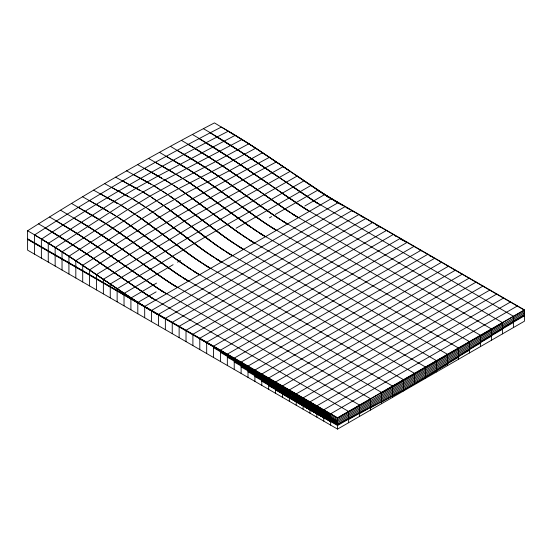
<?xml version="1.0" encoding="UTF-8"?>
<svg xmlns="http://www.w3.org/2000/svg" width="552" height="552" viewBox="0 0 552 552"><rect width="100%" height="100%" fill="white"/><g stroke="black" fill="none" stroke-linecap="round" stroke-linejoin="round"><path stroke-width="0.83" d="M392.506 396.219C438.019 371.786 479.764 341.17 524.4 315.261M48.265 262.076L48.265 243.384L114.209 201.397L136.192 188.191L158.176 175.957L235.111 135.378L255.776 148.164L331.545 198.989M41.372 258.101L41.372 239.202C101.347 199.286 164.158 164.089 228.224 131.238L248.89 143.768L290.214 171.334L191.296 226.541L103.369 279.257L103.369 293.892M34.486 254.127L34.486 235C94.909 195.877 157.251 159.859 221.338 127.077C262.504 150.275 299.626 179.786 340.149 203.964M317.524 190.447L524.4 309.886L524.4 321.223L337.548 429.097L27.6 250.153L27.6 230.777C88.292 192.144 150.558 156.002 214.452 122.903L235.111 135.378M96.476 289.917L96.476 274.558L184.409 221.152L283.328 166.6M332.732 199.52L317.766 190.157L297.107 176.081L198.182 231.881L110.255 283.983L110.255 297.866M173.121 264.705L124.027 293.402L124.027 305.822M177.516 262.152L180.449 260.447M156.561 283.1L130.914 298.025L130.914 309.796M156.126 291.863L137.807 302.441L137.807 313.777M304.87 205.986L324.652 194.566M331.545 198.541L144.693 306.415L144.693 317.752M338.431 202.515L151.579 310.397L151.579 321.726M345.317 206.496L158.465 314.371L158.465 325.708M352.204 210.471L165.358 318.345L165.358 329.682M359.097 214.445L172.245 322.327L172.245 333.656M365.983 218.426L179.131 326.301L179.131 337.638M372.869 222.401L186.017 330.275L186.017 341.612M379.755 226.375L192.903 334.257L192.903 345.587M386.642 230.35L199.796 338.231L199.796 349.568M393.535 234.331L206.683 342.205L206.683 353.542M400.421 238.305L213.569 346.187L213.569 357.517M407.307 242.28L220.455 350.161L220.455 361.491M414.193 246.261L227.348 354.136L227.348 365.472M421.086 250.235L234.234 358.11L234.234 369.447M427.972 254.21L241.12 362.091L241.12 373.421M434.859 258.191L248.007 366.066L248.007 377.402M441.745 262.165L254.9 370.04L254.9 381.377M448.638 266.14L261.786 374.021L261.786 385.351M455.524 270.121L268.672 377.996L268.672 389.332M462.41 274.096L275.558 381.97L275.558 393.307M469.297 278.07L282.445 385.952L282.445 397.281M476.183 282.051L289.338 389.926L289.338 401.263M483.076 286.026L296.224 393.9L296.224 405.237M489.962 290L303.11 397.882L303.11 409.211M496.848 293.981L309.996 401.856L309.996 413.193M503.734 297.956L316.889 405.83L316.889 417.167M510.628 301.93L323.776 409.812L323.776 421.142M517.514 305.911L330.662 413.786L330.662 425.123M27.6 238.816L337.548 417.76L524.4 309.886M524.4 310.176L337.548 418.05L27.6 239.099M348.54 411.992L337.548 418.34L27.6 239.389M381.515 392.955L458.45 348.533M480.433 335.844L502.417 323.148M447.465 355.039L458.45 348.698M469.441 342.309L480.433 335.968M348.54 412.42L359.531 406.072M491.425 329.937L502.417 323.589M381.515 393.5L392.506 387.159M436.473 361.988L447.465 355.64M359.531 406.534L370.523 400.186M458.45 349.375L469.441 343.033M392.506 387.607L403.498 381.259M480.433 336.817L491.425 330.469M425.482 368.695L436.473 362.353M513.408 317.876L524.4 311.528M403.498 381.466L425.482 368.777M348.54 413.427L337.548 419.775L316.889 407.845M370.523 400.669L381.515 394.321M502.417 324.576L513.408 318.228M469.441 343.744L480.433 337.396M447.465 356.475L458.45 350.127M348.54 413.855L359.531 407.507M491.425 331.373L502.417 325.024M381.515 394.935L392.506 388.594M436.473 363.423L447.465 357.075M359.531 407.969L370.523 401.621M458.45 350.81L469.441 344.469M392.506 389.043L403.498 382.695M480.433 338.252L491.425 331.904M425.482 370.13L436.473 363.789M513.408 319.311L524.4 312.963M403.498 382.902L425.482 370.213M348.54 414.862L337.548 421.211L316.889 409.28M370.523 402.104L381.515 395.756M502.417 326.011L513.408 319.663M447.465 357.91L458.45 351.562M469.441 345.179L480.433 338.831M348.54 415.29L359.531 408.942M381.515 396.37L392.506 390.022M491.425 332.808L502.417 326.46M436.473 364.858L447.465 358.51M359.531 409.398L370.523 403.057M458.45 352.245L469.441 345.904M392.506 390.478L403.498 384.13M480.433 339.68L491.425 333.339M513.408 320.746L524.4 314.398M403.498 384.337L436.473 365.224M348.54 416.298L337.548 422.646L316.889 410.716M370.523 403.54L381.515 397.192M502.417 327.446L513.408 321.098M447.465 359.345L458.45 352.997M469.441 346.615L480.433 340.267M348.54 416.726L359.531 410.377M491.425 334.243L502.417 327.895M381.515 397.806L392.506 391.458M436.473 366.293L447.465 359.945M458.45 353.68L469.441 347.339M359.531 410.833L370.523 404.492M480.433 341.115L491.425 334.774M392.506 391.913L403.498 385.565M513.408 322.182L524.4 315.834M403.498 385.772L436.473 366.652M370.523 404.975L381.515 398.627M348.54 417.733L337.548 424.081L296.458 400.455L296.458 399.02M502.417 328.882L513.408 322.534M447.465 360.78L458.45 354.432M469.441 348.05L480.433 341.702M348.54 418.154L359.531 411.813M491.425 335.678L502.417 329.33M381.515 399.241L392.506 392.893M436.473 367.729L447.465 361.381M458.45 355.115L469.441 348.767M359.531 412.268L370.523 405.927M392.506 393.348L403.498 387M480.433 342.55L491.425 336.209M425.482 374.435L436.473 368.087M403.498 387.207L425.482 374.518M370.523 406.403L381.515 400.062M348.54 419.168L337.548 425.516L316.889 413.586M447.465 362.216L458.45 355.867M469.441 349.485L480.433 343.137M348.54 419.589L359.531 413.248M381.515 400.676L392.506 394.328M436.473 369.157L447.465 362.816M359.531 413.703L370.523 407.362M458.45 356.551L469.441 350.203M392.506 394.783L403.498 388.435M425.482 375.871L436.473 369.523M403.498 388.642L425.482 375.953M370.523 407.838L403.498 389.871M447.465 363.651L458.45 357.303M381.515 402.111L392.506 395.763M436.473 370.592L447.465 364.251M436.473 370.958L403.498 390.078M236.139 228.224L310.88 185.534M269.404 217.861L271.605 216.598M275.269 214.487L317.766 190.157M303.993 180.828L205.068 237.112L117.141 288.71L117.141 301.847M276.442 161.902C212.858 195.643 149.93 230.563 89.59 269.887L89.59 285.936M262.662 152.669L229.694 170.554L185.727 193.297L163.744 205.441L141.76 218.675L75.817 260.716L75.817 277.987M269.555 157.251L170.63 210.519L148.647 223.691L82.703 265.27L82.703 281.962M255.776 148.164L222.801 165.966L178.841 188.515L156.858 200.611L134.874 213.886L68.924 256.225L68.924 274.006M248.89 143.768L215.915 161.488L171.948 184.002L149.971 196.112L127.988 209.394L62.038 251.822L62.038 270.031M242.004 139.504L165.062 179.828L143.078 191.979L121.095 205.24L55.152 247.544L55.152 266.057M381.515 401.497L337.548 424.64C293.54 403.015 255.079 372.462 213.569 346.76M115.527 177.157L139.884 190.412M104.535 183.602L128.892 196.898M126.518 170.809L150.875 184.189M122.42 180.814L143.078 191.979L148.067 195.229M111.428 187.273L132.087 198.472L137.075 201.721M133.411 174.508L154.07 185.776L159.059 189.025M93.55 190.136L117.9 203.626M330.662 420.783C286.571 399.248 249.062 367.128 206.683 342.778M137.51 164.565L161.736 178.123M100.436 193.876L121.095 205.24L126.084 208.483M323.776 416.981C279.898 395.025 242.832 362.16 199.796 338.804M144.403 168.346L170.05 183.078M82.558 196.76L107.495 210.912M89.445 200.604L115.092 215.459M129.306 184.485L138.897 189.881M142.588 191.958L149.971 196.112L155.478 199.955M118.314 190.957L127.905 196.367M133.073 199.279L144.486 206.441M140.298 178.22L149.889 183.65M155.057 186.576L166.469 193.752M148.502 158.41L173.438 172.755M155.388 162.309L181.042 177.33M107.323 197.623L117.652 203.509M120.605 205.192L133.494 213.203M151.289 172.141L161.619 178.075M164.572 179.766L177.461 187.818M71.567 203.467L97.214 218.413M322.685 193.717L523.662 309.748M327.115 196.56L328.592 197.409M335.726 201.528L337.941 202.805M351.962 210.898L353.439 211.754M360.566 215.873L363.03 217.295M370.164 221.414L371.641 222.263M375.822 224.678L378.279 226.099M378.776 226.382L380.983 227.659M395.011 235.752L396.481 236.608M400.669 239.023L403.126 240.444M403.615 240.727L405.83 242.004M419.851 250.097L421.328 250.953M429.449 255.638L430.926 256.494M453.309 269.417L455.524 270.694M313.17 200.624L513.408 316.234L513.408 327.564M302.675 207.255L502.417 322.575L502.417 333.912M292.174 213.886L491.425 328.923L491.425 340.26M281.43 220.372L480.433 335.271L480.433 346.601M270.68 226.858L469.441 341.612L469.441 352.949M259.688 233.206L458.45 347.96L458.45 359.297M248.704 239.554L447.465 354.308L447.465 365.638M237.712 245.895L436.473 360.649L436.473 371.986M226.72 252.243L425.482 366.997L425.482 378.334M215.728 258.591L414.49 373.345L414.49 384.675M204.488 264.794L403.498 379.686L403.498 391.023M193.497 271.135L392.506 386.034L392.506 397.371M78.453 207.421L106.239 223.953M182.263 277.339L381.515 392.382L381.515 403.712M171.023 283.549L370.523 398.723L370.523 410.06M159.542 289.607L359.531 405.071L359.531 416.408M148.302 295.81L348.54 411.419L348.54 422.749M330.586 414.455L275.8 382.591M220.455 350.955L241.12 362.885M254.9 370.792L330.662 414.593M254.824 370.965L234.469 359.214L234.469 360.649L254.824 372.4M282.445 386.835L323.776 410.695M234.234 359.173L254.9 371.103M282.445 387.352L227.583 355.785L227.583 354.75M213.569 347.725L248.007 367.673M261.71 375.843L241.355 364.092L241.355 365.527L261.71 377.278M268.672 379.893L289.338 391.823M241.12 364.051L261.786 375.981M330.586 415.891L275.8 384.22L275.8 385.655L330.586 417.326M220.455 352.39L241.12 364.32M254.9 372.227L330.662 416.029M282.445 388.27L323.776 412.13M234.234 360.601L254.9 372.531M248.007 368.902L282.445 388.787M227.348 357.178L248.007 369.109M268.672 381.328L289.338 393.259M241.12 365.486L261.786 377.416M254.9 373.663L330.662 417.464M234.234 362.036L254.9 373.966M248.007 370.33L282.445 390.223M241.12 366.921L261.786 378.851M268.672 382.764L289.338 394.694M254.9 375.098L330.586 418.761M282.445 391.14L330.662 418.899M248.007 371.765L282.445 391.658M268.672 384.199L289.338 396.129M254.9 376.526L330.662 420.334M282.445 392.575L323.776 416.436M261.786 381.163L282.445 393.093M268.672 385.634L289.338 397.557M275.558 389.919L330.662 421.769M282.445 394.011L323.776 417.871M96.331 204.447L108.137 211.285M110.352 212.561L123.193 220.655M400.669 239.078L402.139 239.934M333.022 199.845L335.23 201.142M336.706 201.997L338.183 202.86M339.659 203.722L341.874 205.013M346.304 207.6L348.519 208.891M159.493 152.345L185.148 167.504M165.358 318.918C122.42 294.899 83.966 263.815 41.372 239.202M166.38 156.368L194.173 173.086M162.281 166.214L174.087 173.121M176.302 174.418L189.143 182.553M85.339 211.388C121.06 230.729 151.71 257.729 185.81 279.567M60.575 210.229L88.127 226.499L108.785 239.851L129.451 254.389M177.371 150.489C213.417 170.685 245.944 196.25 280.002 219.468M173.273 160.39C208.884 179.987 239.699 206.779 273.737 228.783M170.485 146.356L203.26 166.29M74.347 218.378C109.662 238.112 140.884 264.056 174.818 285.922M315.137 201.859L318.09 203.633M151.69 197.506L163.054 205.165M140.698 203.998L152.062 211.644M56.47 221.214C92.212 241.541 125.042 266.354 159.073 289.303M49.583 217.053C90.1 239.699 126.787 268.244 165.724 293.326M150.268 297.045L153.221 298.825M158.465 314.944C116.03 290.048 77.239 259.433 34.486 235M304.145 208.18L307.837 210.402M293.16 214.5L297.583 217.177M162.681 191.309L174.046 198.962M239.678 247.123L242.632 248.911M228.687 253.471L230.902 254.81M217.695 259.82L219.91 261.158M129.706 210.767L141.07 218.385M205.965 265.726L208.918 267.506M194.973 272.067L197.927 273.854M183.982 278.415L186.935 280.202M172.252 284.321L175.943 286.55M161.26 290.683L164.213 292.463M188.363 144.645C223.815 165.062 256.542 189.667 290.304 212.665M184.264 154.622C219.489 174.591 250.849 200.404 284.728 222.442M282.824 221.242L286.391 223.394M271.839 227.583L275.4 229.735M260.848 233.931L264.408 236.083M250.567 240.713L253.416 242.438M63.356 225.368C98.077 245.267 129.575 270.08 163.109 291.808M45.478 228.121L86.809 253.892L148.081 295.679M210.346 132.949L251.671 158.762L316.986 202.984M181.477 140.429C221.2 163.144 257.722 190.744 295.72 216.108M173.852 185.479L185.037 193M118.183 217.426C141.484 232.082 162.509 250.028 185.182 265.615M38.592 223.905C78.777 246.903 115.858 274.682 154.732 299.688M203.46 128.72C243.584 151.807 280.74 179.476 319.601 204.502M199.355 138.8L240.686 164.724L305.994 209.305M52.364 232.323C86.843 252.388 118.673 276.517 152.117 298.17M27.6 230.777C70.332 255.334 109.793 284.949 151.579 310.969M217.233 137.165L237.898 149.813L279.222 177.482M192.469 134.557C232.668 157.7 269.742 185.651 308.609 210.829M195.249 148.847L215.915 161.488L257.239 189.688M184.126 179.31C207.4 194.014 228.5 211.851 251.132 227.5M206.241 143.03L226.906 155.726L268.231 183.602M100.781 220.6L102.913 221.911M107.191 224.54L133.556 242.549L174.19 271.984M189.419 170.147L190.847 171.03M193.697 172.797C219.51 188.929 242.99 208.47 268.32 225.326M81.234 222.435L94.061 230.37M95.489 231.253L122.565 249.463L170.092 282.962M204.688 167.173C233.096 184.83 258.867 206.386 287.344 223.939M334.153 200.417L336.292 201.756M298.328 217.605L284.791 209.015L264.132 194.573M175.591 272.929L188.418 281.065M177.427 287.419L163.889 278.85L143.23 264.311M263.525 222.111L276.352 230.281M231.26 241.603L243.377 249.318M220.269 247.958L232.385 255.666M209.277 254.306L221.393 262.014M198.292 260.661L210.402 268.362M186.583 266.568L199.41 274.717M252.533 228.452L265.36 236.622M242.252 235.249L254.368 242.97M107.668 224.878L111.228 227.189M113.367 228.569L180.394 276.124M195.594 174.011L199.162 176.336M201.294 177.723L228.369 196.74M147.763 208.677C170.002 223.808 190.212 241.748 212.679 256.583M136.772 215.432C158.976 230.46 179.297 248.138 201.687 262.938M119.37 218.233L121.509 219.62M125.069 221.932L151.434 240.838M186.031 180.58L187.452 181.511M191.02 183.83L257.329 231.667M180.739 190.047L206.393 208.739M169.747 195.988C191.979 211.119 212.216 229.025 234.662 243.88M158.755 202.191C181.001 217.357 201.183 235.373 223.67 250.235M196.795 273.212L178.986 261.296L158.32 246.04M262.745 235.124L244.929 223.16L197.409 188.225M251.753 241.472L233.938 229.487L213.279 214.024M212.672 242.659L229.77 254.161M201.68 249.021L218.778 260.51M190.688 255.39L207.787 266.864M293.002 187.031L312.95 200.486M223.663 236.304L240.762 247.813M282.01 193.234L301.958 206.8M191.206 183.975L195.339 186.811M125.263 222.077L130.079 225.382M131.459 226.327L172.1 256.314L191.385 269.769M181.594 190.681L183.657 192.11M137.627 216.067L140.387 217.971M143.14 219.875L189.978 254.914M170.602 196.629L172.666 198.071M148.619 209.318L150.689 210.754M160.301 203.315L161.681 204.274M245.647 237.532L227.051 224.457L186.417 194.014L240.141 233.841M242.149 206.883L262.124 221.166M142.45 219.379L196.174 259.254M207.166 252.899L154.132 213.155L200.3 248.041M229.149 240.189L176.116 200.473L222.283 235.325M169.94 210.222L165.124 206.683L211.292 241.672M171.32 211.237L217.467 246.04M524.165 310.417L524.165 311.487M524.165 312.922L524.165 314.357M469.207 342.143L469.207 342.992M337.548 417.76L337.548 429.097M337.479 419.637L337.479 421.072L317.124 409.322L317.124 407.887M310.238 404.14L310.238 405.575M310.238 407.01L310.238 408.445M309.927 403.961L309.927 405.396M309.927 406.831L309.927 408.266M303.345 400.241L303.345 401.677M303.345 403.112L303.345 404.547M303.041 400.062L303.041 401.497M303.041 402.932L303.041 404.368M296.458 396.15L296.458 397.585M296.148 395.97L296.148 397.406M296.148 398.841L296.148 400.276L275.8 388.525L275.8 387.09M289.572 392.21L289.572 393.645M289.572 395.08L289.572 396.515M289.262 391.685L289.262 393.121L268.907 381.37L268.907 379.935M282.686 388.311L282.686 389.746M282.686 391.182L282.686 392.617M282.376 388.649L282.376 387.214L248.248 367.508L248.248 366.68M282.376 390.085L282.376 391.52L262.021 379.769L262.021 378.334M275.489 385.455L275.489 386.89L255.134 375.139L255.134 373.704M262.021 375.463L262.021 376.899M248.248 368.943L248.248 370.378M241.052 362.526L220.696 350.775M275.489 382.584L255.134 370.834L255.134 372.269L275.489 384.019L275.489 382.584M289.262 394.556L268.907 382.805L268.907 384.24L289.262 395.991L289.262 394.556M337.479 422.508L317.124 410.757L317.124 412.192L337.479 423.943L337.479 422.508"/></g></svg>
